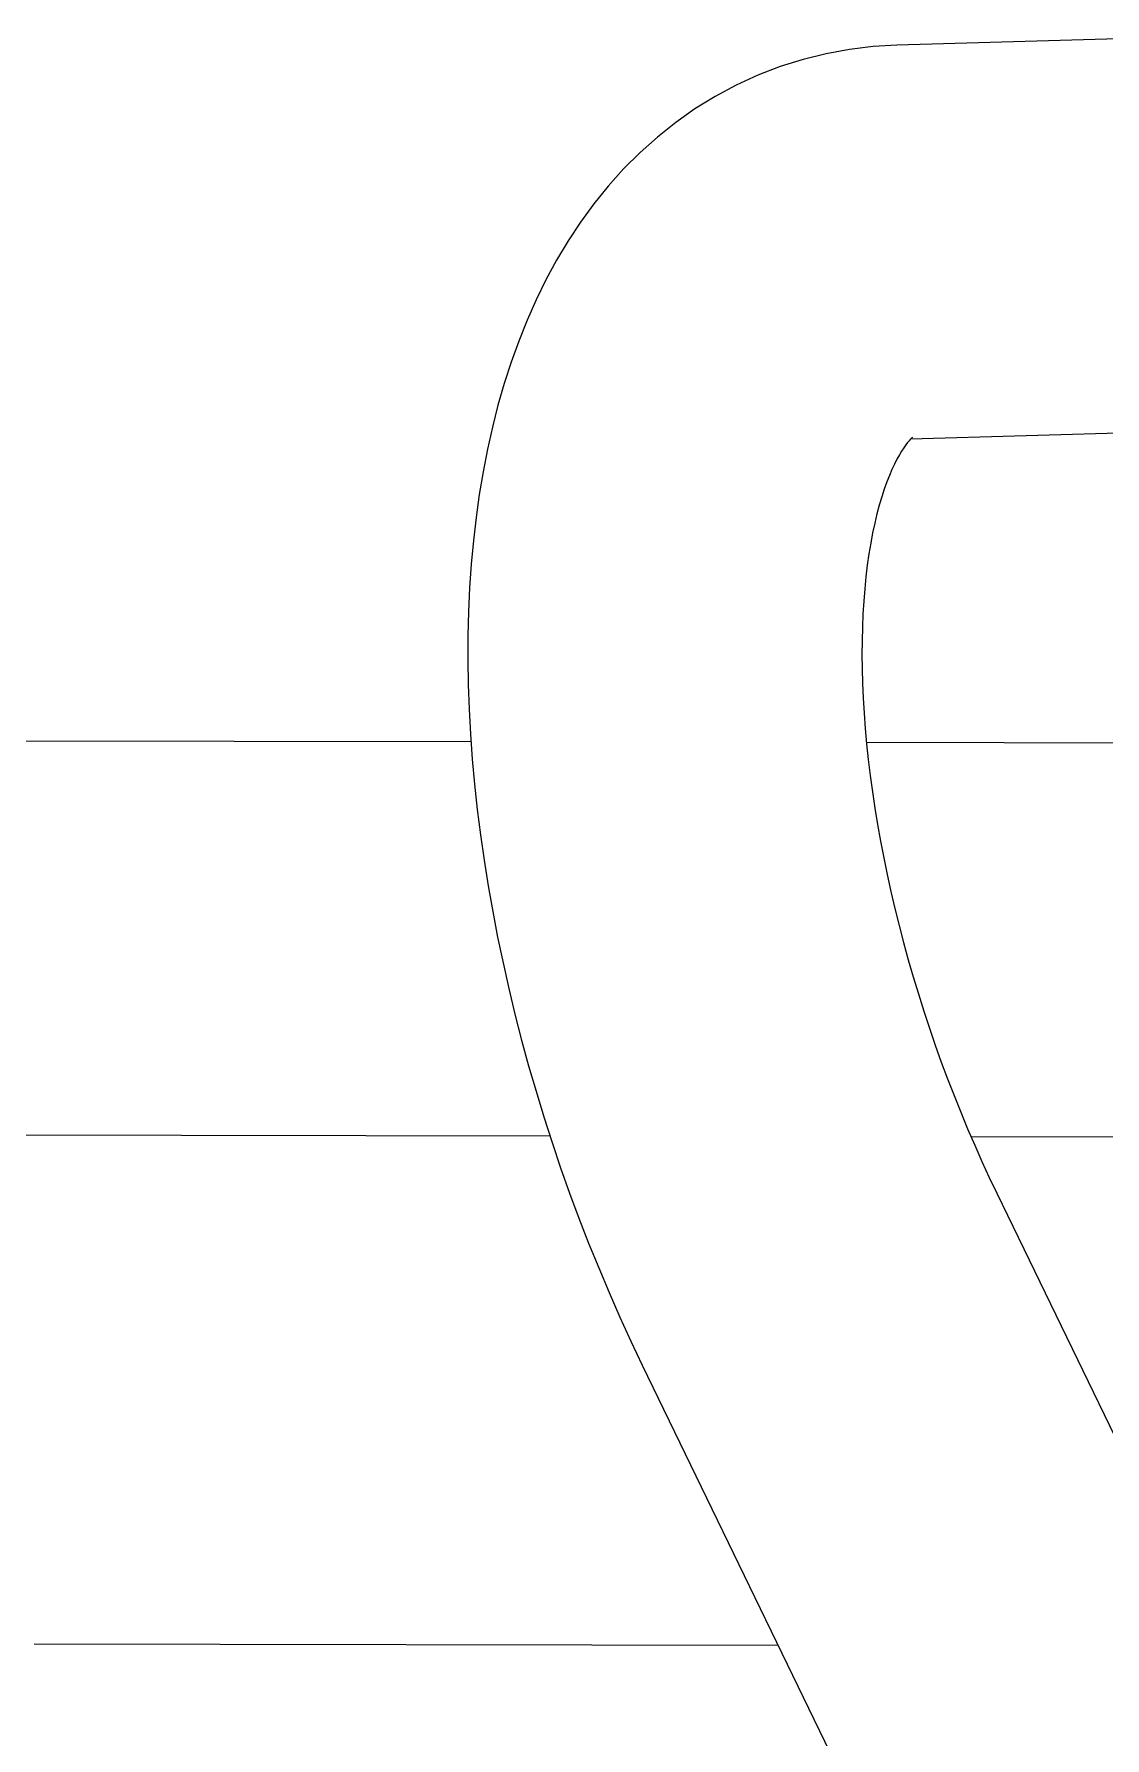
# Model space of a CAD drawing. Extents: x 766778 to 845620, y 133762 to 209800.
# Drawn here: x 786536.6 to 786579.7, y 191284 to 191352.7 of the extents above; entities that cross this region are included whole.
import ezdxf

# ---------------------------------------------------------------- set-up
doc = ezdxf.new("R2010")
doc.units = 0
doc.header["$MEASUREMENT"] = 0
doc.layers.get('0').update_dxf_attribs({"color": 1, "linetype": 'CONTINUOUS'})
doc.layers.add('LA-4748_SHOWN', color=2, linetype='CONTINUOUS', lineweight=53)

# ---------------------------------------------------------------- blocks, each defined once
blk = doc.blocks.new('ENGINE')
at = {"layer": 'LA-4748_SHOWN', "color": 252, "lineweight": 5}
for p, q in [((945539.287, 206043.621), (945523.479, 206043.226)), ((945519.702, 206042.665), (945518.781, 206042.38)), ((945520.638, 206042.892), (945519.702, 206042.665)), ((945521.582, 206043.062), (945520.638, 206042.892)), ((945522.531, 206043.173), (945521.582, 206043.062)), ((945523.479, 206043.226), (945522.531, 206043.173)), ((945517.879, 206042.04), (945517.002, 206041.643)), ((945518.781, 206042.38), (945517.879, 206042.04)), ((945516.154, 206041.191), (945515.341, 206040.691)), ((945517.002, 206041.643), (945516.154, 206041.191)), ((945515.341, 206040.691), (945514.564, 206040.145)), ((945514.564, 206040.145), (945513.823, 206039.559)), ((945513.823, 206039.559), (945513.121, 206038.935)), ((945513.121, 206038.935), (945512.459, 206038.278)), ((945512.459, 206038.278), (945511.837, 206037.591)), ((945511.837, 206037.591), (945511.257, 206036.88)), ((945511.257, 206036.88), (945510.716, 206036.146)), ((945510.716, 206036.146), (945510.212, 206035.391)), ((945510.212, 206035.391), (945509.745, 206034.617)), ((945509.745, 206034.617), (945509.312, 206033.825)), ((945509.312, 206033.825), (945508.912, 206033.017)), ((945508.912, 206033.017), (945508.544, 206032.195)), ((945508.544, 206032.195), (945508.207, 206031.359)), ((945508.207, 206031.359), (945507.899, 206030.511)), ((945507.899, 206030.511), (945507.617, 206029.651)), ((945507.617, 206029.651), (945507.363, 206028.78)), ((945507.363, 206028.78), (945507.134, 206027.897)), ((945507.134, 206027.897), (945506.93, 206027.003)), ((945539.684, 206027.746), (945523.985, 206027.354)), ((945506.93, 206027.003), (945506.751, 206026.098)), ((945523.621, 206026.874), (945523.529, 206026.721)), ((945523.707, 206027.006), (945523.621, 206026.874)), ((945523.787, 206027.118), (945523.707, 206027.006)), ((945523.858, 206027.211), (945523.787, 206027.118)), ((945523.919, 206027.284), (945523.858, 206027.211)), ((945523.97, 206027.339), (945523.919, 206027.284)), ((945524.036, 206027.402), (945523.97, 206027.339)), ((945524.058, 206027.419), (945524.036, 206027.402)), ((945506.751, 206026.098), (945506.595, 206025.183)), ((945523.227, 206026.132), (945523.122, 206025.892)), ((945523.33, 206026.351), (945523.227, 206026.132)), ((945523.431, 206026.546), (945523.33, 206026.351)), ((945523.529, 206026.721), (945523.431, 206026.546)), ((945523.017, 206025.628), (945522.913, 206025.34)), ((945523.122, 206025.892), (945523.017, 206025.628)), ((945506.595, 206025.183), (945506.462, 206024.258)), ((945522.713, 206024.697), (945522.618, 206024.344)), ((945522.811, 206025.029), (945522.713, 206024.697)), ((945522.913, 206025.34), (945522.811, 206025.029)), ((945506.462, 206024.258), (945506.352, 206023.323)), ((945522.618, 206024.344), (945522.527, 206023.971)), ((945506.352, 206023.323), (945506.263, 206022.378)), ((945522.441, 206023.577), (945522.362, 206023.164)), ((945522.527, 206023.971), (945522.441, 206023.577)), ((945522.288, 206022.732), (945522.222, 206022.282)), ((945522.362, 206023.164), (945522.288, 206022.732)), ((945506.263, 206022.378), (945506.195, 206021.424)), ((945522.222, 206022.282), (945522.163, 206021.815)), ((945506.195, 206021.424), (945506.147, 206020.462)), ((945522.113, 206021.33), (945522.071, 206020.829)), ((945522.163, 206021.815), (945522.113, 206021.33)), ((945522.071, 206020.829), (945522.038, 206020.313)), ((945506.147, 206020.462), (945506.119, 206019.49)), ((945522.038, 206020.313), (945522.014, 206019.781)), ((945506.119, 206019.49), (945506.112, 206018.511)), ((945521.998, 206019.236), (945521.993, 206018.677)), ((945522.014, 206019.781), (945521.998, 206019.236)), ((945521.993, 206018.677), (945521.997, 206018.105)), ((945506.112, 206018.511), (945506.124, 206017.523)), ((945521.997, 206018.105), (945522.01, 206017.521)), ((945506.124, 206017.523), (945506.155, 206016.529)), ((945522.01, 206017.521), (945522.034, 206016.925)), ((945506.155, 206016.529), (945506.206, 206015.528)), ((945522.034, 206016.925), (945522.068, 206016.319)), ((945522.068, 206016.319), (945522.112, 206015.702)), ((945455.28, 206015.494), (945506.225, 206015.226)), ((945506.206, 206015.528), (945506.276, 206014.521)), ((945522.112, 206015.702), (945522.167, 206015.076)), ((945522.161, 206015.142), (945535.758, 206015.071)), ((945506.276, 206014.521), (945506.364, 206013.508)), ((945522.167, 206015.076), (945522.232, 206014.442)), ((945522.232, 206014.442), (945522.308, 206013.799)), ((945522.308, 206013.799), (945522.394, 206013.148)), ((945506.364, 206013.508), (945506.471, 206012.49)), ((945522.394, 206013.148), (945522.49, 206012.491)), ((945506.471, 206012.49), (945506.596, 206011.467)), ((945522.49, 206012.491), (945522.596, 206011.827)), ((945522.596, 206011.827), (945522.713, 206011.158)), ((945506.596, 206011.467), (945506.739, 206010.441)), ((945522.713, 206011.158), (945522.84, 206010.484)), ((945506.739, 206010.441), (945506.9, 206009.411)), ((945522.84, 206010.484), (945522.978, 206009.806)), ((945522.978, 206009.806), (945523.126, 206009.124)), ((945506.9, 206009.411), (945507.078, 206008.378)), ((945523.126, 206009.124), (945523.283, 206008.439)), ((945507.078, 206008.378), (945507.274, 206007.343)), ((945523.283, 206008.439), (945523.451, 206007.752)), ((945523.451, 206007.752), (945523.629, 206007.064)), ((945507.274, 206007.343), (945507.487, 206006.306)), ((945523.629, 206007.064), (945523.816, 206006.374)), ((945507.487, 206006.306), (945507.717, 206005.268)), ((945523.816, 206006.374), (945524.013, 206005.683)), ((945524.013, 206005.683), (945524.219, 206004.993)), ((945507.717, 206005.268), (945507.963, 206004.231)), ((945524.219, 206004.993), (945524.435, 206004.304)), ((945507.963, 206004.231), (945508.226, 206003.193)), ((945524.435, 206004.304), (945524.659, 206003.616)), ((945524.659, 206003.616), (945524.892, 206002.93)), ((945508.226, 206003.193), (945508.506, 206002.157)), ((945524.892, 206002.93), (945525.134, 206002.247)), ((945508.506, 206002.157), (945508.801, 206001.123)), ((945525.134, 206002.247), (945525.385, 206001.567)), ((945525.385, 206001.567), (945525.643, 206000.891)), ((945508.801, 206001.123), (945509.113, 206000.091)), ((945525.643, 206000.891), (945525.91, 206000.219)), ((945509.113, 206000.091), (945509.439, 205999.063)), ((945525.91, 206000.219), (945526.185, 205999.553)), ((945455.197, 205999.614), (945509.353, 205999.329)), ((945526.185, 205999.553), (945526.467, 205998.891)), ((945509.439, 205999.063), (945509.781, 205998.039)), ((945526.317, 205999.24), (945535.675, 205999.191)), ((945526.467, 205998.891), (945526.756, 205998.237)), ((945509.781, 205998.039), (945510.139, 205997.019)), ((945526.756, 205998.237), (945527.052, 205997.589)), ((945527.052, 205997.589), (945527.354, 205996.948)), ((945510.139, 205997.019), (945510.511, 205996.004)), ((945527.354, 205996.948), (945590.324, 205865.885)), ((945510.511, 205996.004), (945510.897, 205994.996)), ((945510.897, 205994.996), (945511.299, 205993.995)), ((945511.299, 205993.995), (945511.714, 205993.001)), ((945511.714, 205993.001), (945512.142, 205992.015)), ((945512.142, 205992.015), (945512.585, 205991.038)), ((945512.585, 205991.038), (945513.041, 205990.071)), ((945513.041, 205990.071), (945576.01, 205859.008)), ((945488.502, 205978.924), (945518.472, 205978.767))]:
    blk.add_line(p, q, dxfattribs=at)

msp = doc.modelspace()

# ---------------------------------------------------------------- block references
at = {"color": 7, "linetype": 'Continuous', "rotation": 0.1984573570547499}
msp.add_blockref('ENGINE', (-158232.80366, -17964.77499), dxfattribs=at)

doc.saveas('drawing.dxf')
